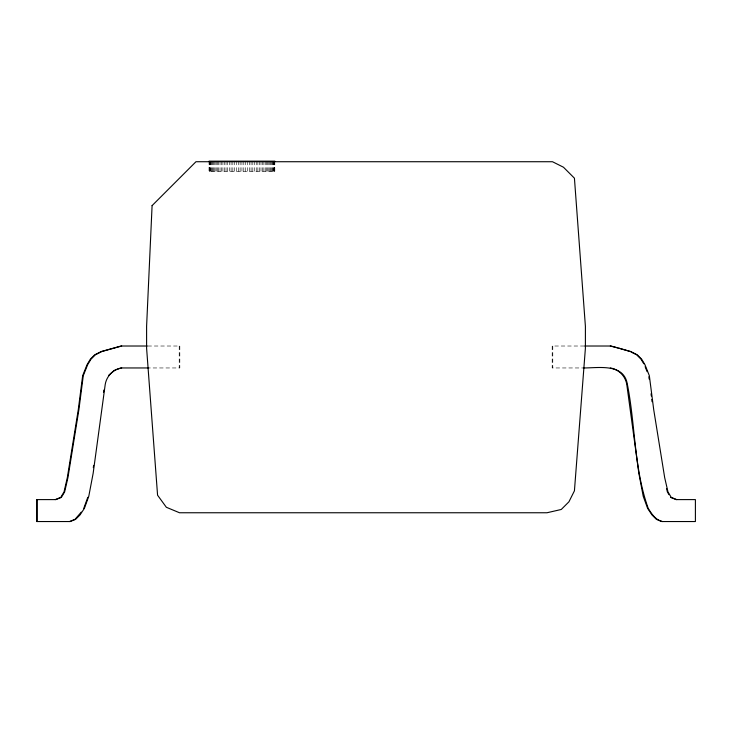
<?xml version="1.0" encoding="UTF-8"?>
<svg xmlns="http://www.w3.org/2000/svg" width="732" height="732" viewBox="0 0 732 732"><rect width="100%" height="100%" fill="white"/><g stroke="black" fill="none" stroke-linecap="round" stroke-linejoin="round"><path stroke-width="0.55" stroke-dasharray="3.66 2.75" d="M147.901 346.016L179.825 346.016L179.825 367.958L149.044 367.958M584.099 346.016L552.175 346.016L552.175 367.958L582.956 367.958M552.797 346.016L552.797 367.958M274.811 161.177L274.811 171.599L209.05 171.599L209.05 161.177M274.656 161.177L274.656 171.599M274.399 161.177L274.399 171.599M274.043 161.177L274.043 171.599M273.576 161.177L273.576 171.599M273.018 161.177L273.018 171.599M272.359 161.177L272.359 171.599M271.609 161.177L271.609 171.599M270.758 161.177L270.758 171.599M269.824 161.177L269.824 171.599M268.79 161.177L268.79 171.599M267.683 161.177L267.683 171.599M266.494 161.177L266.494 171.599M265.222 161.177L265.222 171.599M263.886 161.177L263.886 171.599M262.477 161.177L262.477 171.599M260.995 161.177L260.995 171.599M259.467 161.177L259.467 171.599M257.874 161.177L257.874 171.599M256.237 161.177L256.237 171.599M254.553 161.177L254.553 171.599M252.824 161.177L252.824 171.599M251.067 161.177L251.067 171.599M249.283 161.177L249.283 171.599M247.471 161.177L247.471 171.599M245.641 161.177L245.641 171.599M243.802 161.177L243.802 171.599M241.953 161.177L241.953 171.599M240.114 161.177L240.114 171.599M238.275 161.177L238.275 171.599M236.445 161.177L236.445 171.599M234.633 161.177L234.633 171.599M232.849 161.177L232.849 171.599M231.083 161.177L231.083 171.599M229.363 161.177L229.363 171.599M227.679 161.177L227.679 171.599M226.032 161.177L226.032 171.599M224.45 161.177L224.45 171.599M222.912 161.177L222.912 171.599M221.439 161.177L221.439 171.599M220.03 161.177L220.03 171.599M218.685 161.177L218.685 171.599M217.413 161.177L217.413 171.599M216.224 161.177L216.224 171.599M215.117 161.177L215.117 171.599M214.092 161.177L214.092 171.599M213.149 161.177L213.149 171.599M212.307 161.177L212.307 171.599M211.548 161.177L211.548 171.599M210.889 161.177L210.889 171.599M210.331 161.177L210.331 171.599M209.874 161.177L209.874 171.599M209.508 161.177L209.508 171.599M209.251 161.177L209.251 171.599M179.203 346.016L179.203 367.958"/><path stroke-width="1.1" d="M93.312 467.647L93.614 465.396M103.541 392.288L103.853 390.037M83.768 508.374L87.794 497.312M81.261 512.135L74.993 519.345L69.513 521.541M108.784 375.205L114.485 370.154M55.248 499.599L60.738 497.403L64.023 491.922L67.317 477.657L78.287 409.646L82.67 375.635L87.062 364.673L90.356 359.183L94.739 354.8L101.318 351.506L121.064 346.016L147.288 346.016M115.427 369.843L121.064 367.958L148.431 367.958M121.686 367.958C113.286 369.331 106.598 376.019 105.225 384.419L93.156 473.275L88.773 496.305L84.381 508.374L79.998 514.953L75.606 519.345L70.126 521.541L36.6 521.541L36.6 499.599L55.861 499.599L61.351 497.403L64.636 491.922L67.93 477.657L78.9 409.646L83.283 375.635L87.675 364.673L90.969 359.183L95.352 354.8L101.94 351.506L121.686 346.016M209.05 161.177L274.866 161.177M584.712 346.016L610.936 346.016L630.682 351.506L637.261 354.8L641.644 359.183L644.938 364.673L649.33 375.635L653.713 409.646L664.683 477.657L667.977 491.922L671.262 497.403L676.752 499.599M583.569 367.958C599.023 367.986 623.966 363.109 627.388 384.419C635.467 425.393 633.967 468.782 648.232 508.374C651.681 513.946 655.607 520.104 662.487 521.541M610.314 346.016L618 347.938M619.098 348.212L630.06 351.506M610.314 367.958C618.714 369.331 625.403 376.019 626.775 384.419L638.844 473.275L643.227 496.305L647.619 508.374L652.002 514.953L656.394 519.345L661.874 521.541L695.4 521.541L695.4 499.599L676.139 499.599L670.649 497.403M631.002 351.973L636.648 354.8L641.031 359.183L643.776 363.758M667.913 492.837L669.002 494.658M645.121 366.668L647.115 371.655M666.605 488.628L667.364 491.922M648.863 376.77L649.156 379.039M651.05 393.779L651.343 396.039M651.782 399.443L652.075 401.712M37.213 499.599L37.213 521.541M152.091 205.61L146.601 326.271L146.601 348.212L157.572 495.207L166.347 507.276L179.514 512.757L547.005 512.757L561.261 509.472L568.938 501.795L574.428 490.824L585.399 348.212L585.399 326.271L574.428 178.187L563.457 167.216L552.486 161.726L195.966 161.726L152.091 205.61"/></g></svg>
